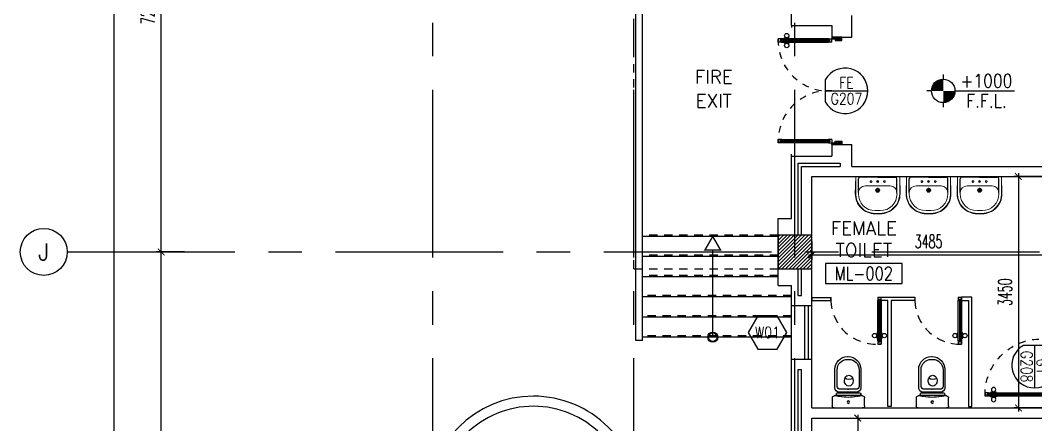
# Model space of a CAD drawing. Extents: x 417819.9 to 417911.9, y 43448 to 43539.2.
# Drawn here: x 417819.91 to 417835.05, y 43501.52 to 43507.55 of the extents above; entities that cross this region are included whole.
import ezdxf
from ezdxf.enums import TextEntityAlignment as Align

# ---------------------------------------------------------------- set-up
doc = ezdxf.new("R2010")
doc.units = 0
doc.header["$MEASUREMENT"] = 0
doc.header["$PDMODE"] = 3
doc.header["$PDSIZE"] = 0.1
for name, pattern in [('CENTERX2', [4, 2.5, -0.5, 0.5, -0.5]), ('DASHED', [0.75, 0.5, -0.25]), ('HIDDEN', [0.375, 0.25, -0.125]), ('HIDDEN2', [0.1875, 0.125, -0.0625])]:
    doc.linetypes.add(name, pattern=pattern)
doc.layers.get('0').update_dxf_attribs({"linetype": 'CONTINUOUS'})
doc.layers.get('DEFPOINTS').update_dxf_attribs({"linetype": 'CONTINUOUS'})
for name, color, linetype in [('A-JEERI', 3, 'CONTINUOUS'), ('AX', 6, 'CONTINUOUS'), ('AX-CR', 2, 'CONTINUOUS'), ('AX-DIM', 4, 'CONTINUOUS'), ('AX-TXT', 4, 'CONTINUOUS'), ('AXES', 11, 'CENTERX2'), ('CANOPY-LN', 3, 'CONTINUOUS'), ('COL', 2, 'CONTINUOUS'), ('DIM', 4, 'CONTINUOUS'), ('DOOR', 4, 'CONTINUOUS'), ('DOOR-CR', 2, 'CONTINUOUS'), ('DOOR-NO', 3, 'CONTINUOUS'), ('FIX', 3, 'CONTINUOUS'), ('Handrail', 4, 'CONTINUOUS'), ('HAT', 8, 'CONTINUOUS'), ('INSUL', 7, 'CONTINUOUS'), ('LEV-PL', 4, 'CONTINUOUS'), ('PART', 9, 'CONTINUOUS'), ('RM-BOX', 2, 'CONTINUOUS'), ('RM-NAME', 2, 'CONTINUOUS'), ('RM-NO', 2, 'CONTINUOUS'), ('STR', 5, 'CONTINUOUS'), ('SUNI-FUR', 3, 'CONTINUOUS'), ('WALL', 2, 'CONTINUOUS'), ('WIN', 5, 'CONTINUOUS'), ('WIN-BOX', 3, 'CONTINUOUS'), ('WIN-NO', 5, 'CONTINUOUS')]:
    doc.layers.add(name, color=color, linetype=linetype)
doc.styles.add('ROMANS', font='ROMANS.shx', dxfattribs={"width": 0.6})
doc.styles.add('S', font='ROMANS.SHX')
doc.dimstyles.new('STANDARD in', dxfattribs={"dimtxt": 0.2, "dimasz": 0.1, "dimexe": 0.07, "dimexo": 0.05, "dimgap": 0.1, "dimtad": 1, "dimdec": 0, "dimlfac": 1000, "dimzin": 0, "dimdsep": 46, "dimtxsty": 'ROMANS', "dimblk": 'ARCHTICK', "dimcen": 0.05, "dimdle": 0.05, "dimclrd": 4, "dimclre": 4, "dimclrt": 2, "dimadec": 0, "dimazin": 0, "dimtfac": 1, "dimtdec": 0, "dimtmove": 2, "dimatfit": 3, "dimfxl": 0, "dimtolj": 1, "dimtzin": 0, "dimarcsym": 0})

# ---------------------------------------------------------------- blocks, each defined once
blk = doc.blocks.new('_ARCHTICK')
at = {"color": 0, "linetype": 'ByBlock', "const_width": 0.15}
blk.add_lwpolyline([(-0.5, -0.5), (0.5, 0.5)], dxfattribs=at)
blk = doc.blocks.new('*D138')
at = {"layer": 'AX-DIM', "color": 4, "lineweight": -2}
for p, q in [((417831.157, 43525.944), (417821.235, 43525.944)), ((417821.305, 43466.574), (417821.305, 43525.994)), ((417831.157, 43466.624), (417821.235, 43466.624))]:
    blk.add_line(p, q, dxfattribs=at)
at = {"layer": 'DEFPOINTS', "color": 0}
for p in [(417821.305, 43525.944), (417831.207, 43525.944), (417831.207, 43466.624)]:
    blk.add_point(p, dxfattribs=at)
at = {"layer": 'AX-DIM', "color": 4, "lineweight": -2, "xscale": 0.1, "yscale": 0.1, "zscale": 0.1}
for p, rotation in [((417821.305, 43525.944), 90), ((417821.305, 43466.624), 270)]:
    blk.add_blockref('_ARCHTICK', p, dxfattribs=dict(at, rotation=rotation))
at = {"layer": 'AX-DIM', "color": 2, "insert": (417821.105, 43496.284), "char_height": 0.2, "attachment_point": 5, "rotation": 90, "style": 'ROMANS'}
blk.add_mtext('\\A1;59320', dxfattribs=at)
blk = doc.blocks.new('*D148')
at = {"layer": 'AX-DIM', "color": 4, "linetype": 'ByBlock', "lineweight": -2}
for p, q in [((417822.355, 43511.294), (417821.935, 43511.294)), ((417822.005, 43504.044), (417822.005, 43511.344)), ((417822.355, 43504.094), (417821.935, 43504.094))]:
    blk.add_line(p, q, dxfattribs=at)
at = {"layer": 'DEFPOINTS', "color": 0, "linetype": 'ByBlock'}
for p in [(417822.005, 43511.294), (417822.405, 43511.294), (417822.405, 43504.094)]:
    blk.add_point(p, dxfattribs=at)
at = {"layer": 'AX-DIM', "color": 4, "linetype": 'ByBlock', "lineweight": -2, "xscale": 0.1, "yscale": 0.1, "zscale": 0.1}
for p, rotation in [((417822.005, 43511.294), 90), ((417822.005, 43504.094), 270)]:
    blk.add_blockref('_ARCHTICK', p, dxfattribs=dict(at, rotation=rotation))
at = {"layer": 'AX-DIM', "color": 2, "linetype": 'ByBlock', "insert": (417821.805, 43507.694), "char_height": 0.2, "attachment_point": 5, "rotation": 90, "style": 'ROMANS'}
blk.add_mtext('\\A1;7200', dxfattribs=at)
blk = doc.blocks.new('*D149')
at = {"layer": 'AX-DIM', "color": 4, "linetype": 'ByBlock', "lineweight": -2}
for p, q in [((417822.355, 43504.094), (417821.935, 43504.094)), ((417822.005, 43498.044), (417822.005, 43504.144)), ((417822.355, 43498.094), (417821.935, 43498.094))]:
    blk.add_line(p, q, dxfattribs=at)
at = {"layer": 'DEFPOINTS', "color": 0, "linetype": 'ByBlock'}
for p in [(417822.005, 43504.094), (417822.405, 43504.094), (417822.405, 43498.094)]:
    blk.add_point(p, dxfattribs=at)
at = {"layer": 'AX-DIM', "color": 4, "linetype": 'ByBlock', "lineweight": -2, "xscale": 0.1, "yscale": 0.1, "zscale": 0.1}
for p, rotation in [((417822.005, 43504.094), 90), ((417822.005, 43498.094), 270)]:
    blk.add_blockref('_ARCHTICK', p, dxfattribs=dict(at, rotation=rotation))
at = {"layer": 'AX-DIM', "color": 2, "linetype": 'ByBlock', "insert": (417821.805, 43501.094), "char_height": 0.2, "attachment_point": 5, "rotation": 90, "style": 'ROMANS'}
blk.add_mtext('\\A1;6000', dxfattribs=at)
blk = doc.blocks.new('AXL')
at = {"layer": 'AX-CR'}
blk.add_circle((-350, 0), 350, dxfattribs=at)
at = {"layer": 'AX-TXT', "style": 'ROMANS'}
blk.add_attdef('AX', text='', height=250, dxfattribs=at).set_placement((-350, 0), align=Align.MIDDLE)
blk = doc.blocks.new('LEV1')
at = {"layer": 'LEV-PL'}
for p, q in [((0, 245), (0, 175)), ((-175, 0), (-245, 0)), ((175, 0), (1061, 0)), ((0, -175), (0, -245))]:
    blk.add_line(p, q, dxfattribs=at)
at = {"layer": 'LEV-PL', "const_width": 175}
for points in [[(-88, 0, -0.414214), (0, 88, -1)], [(88, 0, -0.414214), (0, -88, -1)]]:
    blk.add_lwpolyline(points, format="xyb", dxfattribs=at)
at = {"layer": 'LEV-PL'}
blk.add_circle((0, 0), 175, dxfattribs=at)
at = {"layer": 'LEV-PL', "color": 4, "style": 'S', "width": 0.85}
for tag, p in [('+0000', (646, 50)), ('F.F.L.', (646, -250))]:
    blk.add_attdef(tag, text='', height=200, dxfattribs=at).set_placement(p, align=Align.CENTER)
blk = doc.blocks.new('DOOR90')
at = {"layer": 'DOOR', "color": 7, "linetype": 'ByBlock'}
for p, q in [((-150, 0), (0, 0)), ((-150, 0), (-150, -25)), ((0, -50), (-114, 0)), ((0, -50), (-40, 0)), ((0, -50), (0, 0)), ((-1000, -25), (-1050, -25)), ((-1050, -75), (-1050, -25)), ((-1050, -25), (-1050, -75)), ((-1000, -75), (-1050, -75)), ((-1000, -42), (-1020, -42)), ((-1020, -42), (-1020, -58)), ((-1000, -58), (-1020, -58)), ((-1000, -25), (-1000, -42)), ((-1000, -58), (-1000, -75)), ((-878, -18), (-968, -18)), ((-968, -25), (-968, -18)), ((-968, -75), (-968, -82)), ((-878, -82), (-968, -82)), ((-955, -9), (-890, -9)), ((-955, -18), (-955, -9)), ((-955, -18), (-890, -18)), ((-955, -82), (-890, -82)), ((-955, -82), (-955, -91)), ((-955, -91), (-890, -91)), ((-890, -18), (-890, -9)), ((-890, -82), (-890, -91)), ((-878, -25), (-878, -18)), ((-878, -75), (-878, -82)), ((-200, -25), (-150, -25)), ((-200, -42), (-200, -25)), ((-180, -42), (-200, -42)), ((-200, -58), (-180, -58)), ((-200, -75), (-200, -58)), ((-150, -75), (-200, -75)), ((-180, -58), (-180, -42)), ((-150, -25), (-100, -25)), ((-150, -75), (-150, -25)), ((-100, -25), (-100, -50)), ((0, -50), (-100, -37)), ((-100, -50), (0, -50)), ((-150, -875), (-100, -875)), ((-150, -900), (-150, -875)), ((-150, -900), (0, -900)), ((0, -900), (-150, -900)), ((0, -850), (-114, -900)), ((-100, -875), (-100, -850)), ((0, -850), (-100, -863)), ((-100, -850), (0, -850)), ((0, -850), (-40, -900)), ((0, -850), (0, -900))]:
    blk.add_line(p, q, dxfattribs=at)
at = {"layer": 'DOOR', "linetype": 'ByBlock'}
for p, q in [((-200, -25), (-1000, -25)), ((-200, -42), (-1000, -42)), ((-200, -58), (-1000, -58)), ((-1000, -75), (-200, -75))]:
    blk.add_line(p, q, dxfattribs=at)
at = {"layer": 'DOOR', "color": 7, "linetype": 'ByBlock'}
for centre in [(-923, 24), (-923, -124)]:
    blk.add_circle(centre, 32.4, dxfattribs=at)
for centre, radius, start, end in [((0, -50), 154, 161.1053, 166.2858), ((0, -50), 94.4, 148.0182, 180), ((0, -50), 134, 158.1598, 169.28), ((0, -50), 114, 154.0838, 167.3774), ((0, -50), 74.4, 137.7764, 180), ((0, -50), 54.4, 113.2074, 180), ((0, -50), 34.4, 90, 180), ((0, -50), 14.4, 90, 180), ((0, -850), 154, 193.7142, 198.8947), ((0, -850), 134, 190.72, 201.8402), ((0, -850), 94.4, 180, 211.9818), ((0, -850), 74.4, 180, 222.2236), ((0, -850), 54.4, 180, 246.7926), ((0, -850), 34.4, 180, 270), ((0, -850), 14.4, 180, 270)]:
    blk.add_arc(centre, radius, start, end, dxfattribs=at)
at = {"layer": 'DOOR', "linetype": 'HIDDEN', "ltscale": 0.5}
blk.add_arc((-222, -50), 828, 178.2701, 275.003, dxfattribs=at)
blk = doc.blocks.new('DD1')
at = {"layer": 'DOOR-CR'}
blk.add_line((-316, 0), (316, 0), dxfattribs=at)
blk.add_lwpolyline([(-316, -166, 3.820224), (-316, 166)], format="xyb", close=True, dxfattribs=at)
at = {"layer": 'DOOR-NO', "color": 255, "style": 'ROMANS'}
for tag, width, p in [('G', 0.8, (-22, 156)), ('0000', 0.7, (-22, -136))]:
    blk.add_attdef(tag, text='', height=196, dxfattribs=dict(at, width=width)).set_placement(p, align=Align.MIDDLE)
blk = doc.blocks.new('RM1')
at = {"layer": 'RM-BOX'}
blk.add_lwpolyline([(570, -200), (-570, -200), (-570, -500), (570, -500)], close=True, dxfattribs=at)
at = {"layer": 'RM-NAME', "style": 'ROMANS'}
for tag, p in [('ROOMNAME1', (0, 324)), ('ROOMNAME2', (0, 0))]:
    blk.add_attdef(tag, text='', height=200, dxfattribs=at).set_placement(p, align=Align.MIDDLE)
at = {"layer": 'RM-NO', "style": 'ROMANS', "width": 0.8}
blk.add_attdef('ROOMNO', text='', height=200, dxfattribs=at).set_placement((0, -350), align=Align.MIDDLE)
blk = doc.blocks.new('*X104')
at = {"color": 0}
for p, q in [((24139, 47951), (24589, 48401)), ((24139, 48004), (24536, 48401)), ((24139, 48057), (24483, 48401)), ((24139, 48110), (24430, 48401)), ((24139, 48163), (24377, 48401)), ((24139, 48216), (24324, 48401)), ((24139, 48269), (24271, 48401)), ((24139, 48322), (24218, 48401)), ((24139, 48375), (24165, 48401)), ((24142, 47901), (24639, 48398)), ((24195, 47901), (24639, 48345)), ((24248, 47901), (24639, 48292)), ((24301, 47901), (24639, 48239)), ((24354, 47901), (24639, 48186)), ((24407, 47901), (24639, 48133)), ((24460, 47901), (24639, 48080)), ((24513, 47901), (24639, 48027)), ((24566, 47901), (24639, 47974)), ((24620, 47901), (24639, 47921))]:
    blk.add_line(p, q, dxfattribs=at)
blk = doc.blocks.new('COL50')
at = {"layer": 'COL'}
blk.add_lwpolyline([(-250, 250), (-250, -250), (250, -250), (250, 250)], close=True, dxfattribs=at)
blk = doc.blocks.new('A$C5C1537D1')
at = {"layer": 'DOOR', "color": 0, "linetype": 'ByBlock'}
for p, q in [((25, 900), (25, 950)), ((75, 950), (25, 950)), ((25, 950), (75, 950)), ((42, 900), (42, 920)), ((42, 920), (58, 920)), ((58, 900), (58, 920)), ((75, 900), (75, 950)), ((1525, 900), (1525, 950)), ((1525, 950), (1575, 950)), ((1575, 950), (1525, 950)), ((1542, 900), (1542, 920)), ((1558, 920), (1542, 920)), ((1558, 900), (1558, 920)), ((1575, 900), (1575, 950)), ((25, 900), (42, 900)), ((58, 900), (75, 900)), ((1509, 855), (1509, 790)), ((1518, 855), (1509, 855)), ((1518, 790), (1509, 790)), ((1518, 778), (1518, 868)), ((1525, 868), (1518, 868)), ((1518, 855), (1518, 790)), ((1525, 778), (1518, 778)), ((1542, 900), (1525, 900)), ((1575, 900), (1558, 900)), ((1575, 868), (1582, 868)), ((1575, 778), (1582, 778)), ((1582, 778), (1582, 868)), ((1582, 855), (1582, 790)), ((1582, 855), (1591, 855)), ((1582, 790), (1591, 790)), ((1591, 855), (1591, 790)), ((25, 200), (25, 150)), ((42, 200), (25, 200)), ((42, 180), (42, 200)), ((58, 180), (42, 180)), ((58, 200), (58, 180)), ((75, 200), (58, 200)), ((75, 150), (75, 200)), ((1525, 150), (1525, 200)), ((1525, 200), (1542, 200)), ((1542, 200), (1542, 180)), ((1542, 180), (1558, 180)), ((1558, 180), (1558, 200)), ((1558, 200), (1575, 200)), ((1575, 200), (1575, 150)), ((0, 150), (25, 150)), ((0, 0), (0, 150)), ((50, 0), (0, 0)), ((25, 150), (25, 100)), ((75, 150), (25, 150)), ((25, 100), (50, 100)), ((50, 100), (50, 0)), ((1525, 150), (1575, 150)), ((1575, 100), (1550, 100)), ((1550, 100), (1550, 0)), ((1550, 0), (1600, 0)), ((1575, 150), (1575, 100)), ((1600, 150), (1575, 150)), ((1600, 0), (1600, 150))]:
    blk.add_line(p, q, dxfattribs=at)
at = {"layer": 'DOOR', "linetype": 'ByBlock'}
for p, q in [((25, 200), (25, 900)), ((42, 200), (42, 900)), ((58, 200), (58, 900)), ((75, 900), (75, 200)), ((1525, 900), (1525, 200)), ((1542, 200), (1542, 900)), ((1558, 200), (1558, 900)), ((1575, 200), (1575, 900))]:
    blk.add_line(p, q, dxfattribs=at)
at = {"layer": 'DOOR', "color": 9, "linetype": 'ByBlock'}
for p, q in [((50, 0), (0, 114)), ((50, 0), (0, 40)), ((50, 0), (37, 100)), ((1550, 0), (1600, 114)), ((1550, 0), (1563, 100)), ((1550, 0), (1600, 40))]:
    blk.add_line(p, q, dxfattribs=at)
at = {"layer": 'DOOR', "color": 0, "linetype": 'ByBlock'}
for centre in [(1476, 823), (1624, 823)]:
    blk.add_circle(centre, 32.4, dxfattribs=at)
at = {"layer": 'DOOR', "linetype": 'HIDDEN', "ltscale": 0.5}
for centre, start, end in [((50, 199), 356.2751, 91.9062), ((1550, 199), 88.0938, 183.7249)]:
    blk.add_arc(centre, 752, start, end, dxfattribs=at)
at = {"layer": 'DOOR', "color": 9, "linetype": 'ByBlock'}
for centre, radius, start, end in [((50, 0), 154, 103.7142, 108.8947), ((50, 0), 134, 100.72, 111.8402), ((50, 0), 114, 102.6226, 115.9162), ((50, 0), 94.4, 90, 121.9818), ((50, 0), 74.4, 90, 132.2236), ((50, 0), 54.4, 90, 156.7926), ((50, 0), 34.4, 90, 180), ((50, 0), 14.4, 90, 180), ((1550, 0), 94.4, 58.0182, 90), ((1550, 0), 74.4, 47.7764, 90), ((1550, 0), 54.4, 23.2074, 90), ((1550, 0), 34.4, 0, 90), ((1550, 0), 14.4, 0, 90), ((1550, 0), 134, 68.1598, 79.28), ((1550, 0), 114, 64.0838, 77.3774), ((1550, 0), 154, 71.1053, 76.2858)]:
    blk.add_arc(centre, radius, start, end, dxfattribs=at)
at = {"layer": 'WALL', "linetype": 'ByBlock'}
for p, q in [((0, 150), (0, 0)), ((1600, 150), (1600, 0))]:
    blk.add_line(p, q, dxfattribs=at)
blk = doc.blocks.new('LAV-003')
at = {"layer": 'FIX', "linetype": 'ByBlock'}
blk.add_line((-328, -25), (328, -25), dxfattribs=at)
at = {"layer": 'FIX', "linetype": 'Continuous', "lineweight": 20}
for p, q in [((-328, -285), (-328, -25)), ((328, -285), (328, -25)), ((-288, -285), (-288, -265)), ((0, -165), (-187, -165)), ((0, -165), (187, -165)), ((287, -285), (287, -265)), ((0, -535), (-38, -535)), ((0, -575), (-38, -575)), ((0, -535), (38, -535)), ((0, -575), (38, -575))]:
    blk.add_line(p, q, dxfattribs=at)
at = {"layer": 'FIX', "linetype": 'ByBlock', "ltscale": 0.3}
for p, q in [((-288, -265), (-288, -60)), ((0, -35), (-262, -35)), ((0, -35), (262, -35)), ((287, -265), (287, -60))]:
    blk.add_line(p, q, dxfattribs=at)
at = {"layer": 'FIX', "lineweight": 20}
for p, q in [((-16, -101), (15, -101)), ((0, -85), (0, -116))]:
    blk.add_line(p, q, dxfattribs=at)
at = {"layer": 'FIX', "linetype": 'DASHED', "lineweight": 20, "ltscale": 0.04}
for p, q in [((-36, -230), (37, -230)), ((0, -194), (0, -266))]:
    blk.add_line(p, q, dxfattribs=at)
at = {"layer": 'FIX', "linetype": 'Continuous', "lineweight": 20}
blk.add_lwpolyline([(295, -25), (0, -25), (-328, -25), (-334, -285, 0.414214), (-38, -582), (0, -582), (38, -582, 0.414214), (334, -285), (328, -25), (0, -25)], format="xyb", dxfattribs=at)
at = {"layer": 'FIX', "linetype": 'HIDDEN', "lineweight": 20, "ltscale": 0.05}
for centre in [(-100, -101), (100, -101)]:
    blk.add_circle(centre, 12.4, dxfattribs=at)
at = {"layer": 'FIX', "lineweight": 20}
for centre, radius in [((0, -101), 15.5), ((0, -230), 29.5), ((0, -230), 22.5)]:
    blk.add_circle(centre, radius, dxfattribs=at)
at = {"layer": 'FIX', "linetype": 'ByBlock', "ltscale": 0.3}
for centre, start, end in [((-262, -60), 90, 180), ((262, -60), 0, 90)]:
    blk.add_arc(centre, 25, start, end, dxfattribs=at)
at = {"layer": 'FIX', "linetype": 'Continuous', "lineweight": 20}
for centre, radius, start, end in [((-38, -285), 290, 180, 270), ((-38, -285), 250, 180, 270), ((-187, -265), 100, 90, 180), ((38, -285), 290, 270, 0), ((38, -285), 250, 270, 0), ((187, -265), 100, 0, 90)]:
    blk.add_arc(centre, radius, start, end, dxfattribs=at)
blk = doc.blocks.new('2')
at = {"layer": 'SUNI-FUR', "linetype": 'Continuous'}
for p, q in [((0.014, 0.765), (0.004, 0.765)), ((0.016, 0.724), (-0.003, 0.724)), ((-0.185, 0.576), (-0.185, 0.3)), ((-0.159, 0.57), (-0.159, 0.32)), ((-0.005, 0.487), (-0.029, 0.481)), ((0.019, 0.481), (-0.005, 0.487)), ((0.168, 0.32), (0.168, 0.57)), ((0.203, 0.3), (0.203, 0.576)), ((-0.065, 0.438), (-0.07, 0.406)), ((-0.07, 0.406), (-0.065, 0.375)), ((-0.029, 0.331), (-0.005, 0.326)), ((-0.005, 0.326), (0.019, 0.331)), ((0.06, 0.406), (0.055, 0.438)), ((0.057, 0.377), (0.06, 0.406)), ((-0.211, 0.18), (-0.17, 0.18)), ((-0.186, 0.199), (-0.186, 0.208)), ((-0.176, 0.218), (0.172, 0.218)), ((0.172, 0.189), (-0.176, 0.189)), ((-0.122, 0.237), (0.009, 0.237)), ((-0.113, 0.279), (0.008, 0.279)), ((0.001, 0.279), (0.123, 0.279)), ((0.008, 0.279), (0.001, 0.279)), ((0.009, 0.237), (0.14, 0.237)), ((0.174, 0.18), (0.211, 0.18)), ((0.174, 0.18), (0.174, 0.18)), ((0.182, 0.208), (0.182, 0.199)), ((-0.241, 0.03), (-0.241, 0.15)), ((0.211, 0), (-0.211, 0)), ((0.241, 0.15), (0.241, 0.03))]:
    blk.add_line(p, q, dxfattribs=at)
blk.add_circle((0.002, 0.087), 0.0184, dxfattribs=at)
for centre, radius, start, end in [((0.004, 0.576), 0.189, 90, 180), ((0.014, 0.576), 0.189, 0, 90), ((-0.005, 0.57), 0.154, 90, 180), ((0.014, 0.57), 0.154, 0, 90), ((0.013, 0.412), 0.082, 141.0758, 161.504), ((0.002, 0.421), 0.0682, 117.1532, 141.0758), ((-0.012, 0.421), 0.0682, 38.9242, 62.8468), ((-0.023, 0.412), 0.082, 18.496, 38.9242), ((-0.116, 0.322), 0.0432, 183.5129, 273.5129), ((0.013, 0.401), 0.082, 198.496, 218.9242), ((-0.007, 0.537), 0.112, 239.4234, 302.9162), ((0.002, 0.392), 0.0682, 218.9242, 242.8468), ((-0.012, 0.392), 0.0682, 297.1532, 321.0758), ((-0.029, 0.406), 0.0901, 321.0758, 341.504), ((0.125, 0.322), 0.0432, 266.4871, 356.4871), ((-0.211, 0.15), 0.03, 90, 180), ((-0.176, 0.208), 0.01, 90, 180), ((-0.176, 0.199), 0.01, 180, 270), ((-0.122, 0.3), 0.063, 180, 270), ((-0.201, -0.252), 0.433, 79.7535, 85.8109), ((0.075, 1.126), 0.973, 258.1938, 265.7347), ((-0.07, 1.126), 0.973, 274.2653, 281.8062), ((0.206, -0.252), 0.433, 94.1891, 100.2465), ((0.14, 0.3), 0.063, 270, 0), ((0.172, 0.208), 0.01, 0, 90), ((0.172, 0.199), 0.01, 270, 0), ((0.211, 0.15), 0.03, 0, 90), ((-0.211, 0.03), 0.03, 180, 270), ((0.211, 0.03), 0.03, 270, 0)]:
    blk.add_arc(centre, radius, start, end, dxfattribs=at)
blk = doc.blocks.new('*D294')
at = {"layer": 'DEFPOINTS', "color": 0}
for p in [(417835.192, 43504.518), (417831.707, 43504.298), (417835.192, 43504.049)]:
    blk.add_point(p, dxfattribs=at)
at = {"layer": 'DIM', "color": 4, "lineweight": -2}
for p, q in [((417835.192, 43504.468), (417835.192, 43503.979)), ((417831.707, 43504.248), (417831.707, 43503.979)), ((417831.657, 43504.049), (417835.242, 43504.049))]:
    blk.add_line(p, q, dxfattribs=at)
at = {"layer": 'DIM', "color": 4, "lineweight": -2, "xscale": 0.1, "yscale": 0.1, "zscale": 0.1, "rotation": 180}
blk.add_blockref('_ARCHTICK', (417831.707, 43504.049), dxfattribs=at)
at = {"layer": 'DIM', "color": 4, "lineweight": -2, "xscale": 0.1, "yscale": 0.1, "zscale": 0.1}
blk.add_blockref('_ARCHTICK', (417835.192, 43504.049), dxfattribs=at)
at = {"layer": 'DIM', "color": 2, "insert": (417833.449, 43504.249), "char_height": 0.2, "attachment_point": 5, "style": 'ROMANS'}
blk.add_mtext('\\A1;3485', dxfattribs=at)
blk = doc.blocks.new('*D295')
at = {"layer": 'DEFPOINTS', "color": 0}
for p in [(417835.192, 43505.219), (417834.789, 43501.769), (417835.192, 43501.769)]:
    blk.add_point(p, dxfattribs=at)
at = {"layer": 'DIM', "color": 4, "lineweight": -2}
for p, q in [((417835.142, 43505.219), (417834.719, 43505.219)), ((417834.789, 43505.269), (417834.789, 43501.719)), ((417835.142, 43501.769), (417834.719, 43501.769))]:
    blk.add_line(p, q, dxfattribs=at)
at = {"layer": 'DIM', "color": 4, "lineweight": -2, "xscale": 0.1, "yscale": 0.1, "zscale": 0.1}
for p, rotation in [((417834.789, 43505.219), 90), ((417834.789, 43501.769), 270)]:
    blk.add_blockref('_ARCHTICK', p, dxfattribs=dict(at, rotation=rotation))
at = {"layer": 'DIM', "color": 2, "insert": (417834.589, 43503.494), "char_height": 0.2, "attachment_point": 5, "rotation": 90, "style": 'ROMANS'}
blk.add_mtext('\\A1;3450', dxfattribs=at)
blk = doc.blocks.new('*D297')
at = {"layer": 'DEFPOINTS', "color": 0}
for p in [(417832.225, 43501.619), (417832.225, 43498.344), (417832.393, 43498.344)]:
    blk.add_point(p, dxfattribs=at)
at = {"layer": 'DIM', "color": 4, "lineweight": -2}
for p, q in [((417832.393, 43501.669), (417832.393, 43498.294)), ((417832.275, 43501.619), (417832.463, 43501.619)), ((417832.275, 43498.344), (417832.463, 43498.344))]:
    blk.add_line(p, q, dxfattribs=at)
at = {"layer": 'DIM', "color": 4, "lineweight": -2, "xscale": 0.1, "yscale": 0.1, "zscale": 0.1}
for p, rotation in [((417832.393, 43501.619), 90), ((417832.393, 43498.344), 270)]:
    blk.add_blockref('_ARCHTICK', p, dxfattribs=dict(at, rotation=rotation))
at = {"layer": 'DIM', "color": 2, "insert": (417832.193, 43499.982), "char_height": 0.2, "attachment_point": 5, "rotation": 90, "style": 'ROMANS'}
blk.add_mtext('\\A1;3275', dxfattribs=at)
blk = doc.blocks.new('WW1')
at = {"layer": 'WIN-BOX'}
blk.add_lwpolyline([(144, -250), (289, 0), (144, 250), (-144, 250), (-289, 0), (-144, -250)], close=True, dxfattribs=at)
at = {"layer": 'WIN-NO', "style": 'ROMANS', "width": 0.8}
blk.add_attdef('W00', text='', height=170, dxfattribs=at).set_placement((0, 0), align=Align.MIDDLE)

msp = doc.modelspace()

# ---------------------------------------------------------------- linework, layer by layer
at = {"layer": 'AXES'}
for p, q in [((417826.0566, 43460.01), (417826.0566, 43538.4875)), ((417829.0566, 43460.01), (417829.0566, 43538.4875)), ((417831.4566, 43460.01), (417831.4566, 43538.4875)), ((417820.6052, 43504.0943), (417889.6966, 43504.0943))]:
    msp.add_line(p, q, dxfattribs=at)
at = {"layer": 'CANOPY-LN', "linetype": 'HIDDEN2'}
for q in [(417829.0566, 43511.5443), (417831.2066, 43503.8443)]:
    msp.add_line((417829.0566, 43503.8443), q, dxfattribs=at)
at = {"layer": 'DOOR', "linetype": 'ByBlock'}
for p, q in [((417832.6923, 43503.4193), (417832.6923, 43503.3693)), ((417832.6923, 43503.4193), (417832.7423, 43503.4193)), ((417832.6923, 43502.7693), (417832.6923, 43503.3693)), ((417832.6923, 43503.3693), (417832.7093, 43503.3693)), ((417832.7093, 43503.3693), (417832.7093, 43503.3893)), ((417832.7093, 43503.3893), (417832.7253, 43503.3893)), ((417832.7093, 43503.3693), (417832.7093, 43502.7693)), ((417832.7253, 43503.3893), (417832.7253, 43503.3693)), ((417832.7253, 43503.3693), (417832.7253, 43502.7693)), ((417832.7253, 43503.3693), (417832.7423, 43503.3693)), ((417832.7423, 43503.3693), (417832.7423, 43502.7693)), ((417833.8923, 43503.4193), (417833.8923, 43503.3693)), ((417833.8923, 43503.4193), (417833.9423, 43503.4193)), ((417833.8923, 43502.7693), (417833.8923, 43503.3693)), ((417833.8923, 43503.3693), (417833.9093, 43503.3693)), ((417833.9093, 43503.3693), (417833.9093, 43503.3893)), ((417833.9093, 43503.3893), (417833.9253, 43503.3893)), ((417833.9093, 43503.3693), (417833.9093, 43502.7693)), ((417833.9253, 43503.3893), (417833.9253, 43503.3693)), ((417833.9253, 43503.3693), (417833.9253, 43502.7693)), ((417833.9253, 43503.3693), (417833.9423, 43503.3693)), ((417833.9423, 43503.3693), (417833.9423, 43502.7693)), ((417832.6761, 43502.8143), (417832.6761, 43502.8791)), ((417832.6851, 43502.8791), (417832.6761, 43502.8791)), ((417832.6851, 43502.8917), (417832.6851, 43502.8017)), ((417832.6923, 43502.8917), (417832.6851, 43502.8917)), ((417832.6851, 43502.8143), (417832.6851, 43502.8791)), ((417832.7423, 43502.8917), (417832.7495, 43502.8917)), ((417832.7495, 43502.8917), (417832.7495, 43502.8017)), ((417832.7495, 43502.8143), (417832.7495, 43502.8791)), ((417832.7495, 43502.8791), (417832.7585, 43502.8791)), ((417832.7585, 43502.8143), (417832.7585, 43502.8791)), ((417833.8761, 43502.8143), (417833.8761, 43502.8791)), ((417833.8851, 43502.8791), (417833.8761, 43502.8791)), ((417833.8851, 43502.8917), (417833.8851, 43502.8017)), ((417833.8923, 43502.8917), (417833.8851, 43502.8917)), ((417833.8851, 43502.8143), (417833.8851, 43502.8791)), ((417833.9423, 43502.8917), (417833.9495, 43502.8917)), ((417833.9495, 43502.8917), (417833.9495, 43502.8017)), ((417833.9495, 43502.8143), (417833.9495, 43502.8791)), ((417833.9495, 43502.8791), (417833.9585, 43502.8791)), ((417833.9585, 43502.8143), (417833.9585, 43502.8791)), ((417832.6851, 43502.8143), (417832.6761, 43502.8143)), ((417832.6923, 43502.8017), (417832.6851, 43502.8017)), ((417832.6923, 43502.7693), (417832.6923, 43502.7193)), ((417832.7093, 43502.7693), (417832.6923, 43502.7693)), ((417832.6923, 43502.7193), (417832.7423, 43502.7193)), ((417832.7423, 43502.7193), (417832.6923, 43502.7193)), ((417832.7093, 43502.7693), (417832.7093, 43502.7493)), ((417832.7253, 43502.7493), (417832.7093, 43502.7493)), ((417832.7253, 43502.7693), (417832.7253, 43502.7493)), ((417832.7423, 43502.7693), (417832.7253, 43502.7693)), ((417832.7423, 43502.8017), (417832.7495, 43502.8017)), ((417832.7423, 43502.7693), (417832.7423, 43502.7193)), ((417832.7495, 43502.8143), (417832.7585, 43502.8143)), ((417833.8851, 43502.8143), (417833.8761, 43502.8143)), ((417833.8923, 43502.8017), (417833.8851, 43502.8017)), ((417833.8923, 43502.7693), (417833.8923, 43502.7193)), ((417833.9093, 43502.7693), (417833.8923, 43502.7693)), ((417833.8923, 43502.7193), (417833.9423, 43502.7193)), ((417833.9423, 43502.7193), (417833.8923, 43502.7193)), ((417833.9093, 43502.7693), (417833.9093, 43502.7493)), ((417833.9253, 43502.7493), (417833.9093, 43502.7493)), ((417833.9253, 43502.7693), (417833.9253, 43502.7493)), ((417833.9423, 43502.7693), (417833.9253, 43502.7693)), ((417833.9423, 43502.8017), (417833.9495, 43502.8017)), ((417833.9423, 43502.7693), (417833.9423, 43502.7193)), ((417833.9495, 43502.8143), (417833.9585, 43502.8143))]:
    msp.add_line(p, q, dxfattribs=at)
at = {"layer": 'DOOR', "color": 0, "linetype": 'ByBlock'}
for p, q in [((417832.7423, 43503.3693), (417832.7423, 43503.4193)), ((417833.9423, 43503.3693), (417833.9423, 43503.4193))]:
    msp.add_line(p, q, dxfattribs=at)
at = {"layer": 'DOOR', "linetype": 'ByBlock'}
for centre in [(417832.6437, 43502.8467), (417832.7908, 43502.8467), (417833.8437, 43502.8467), (417833.9908, 43502.8467)]:
    msp.add_circle(centre, 0.0324, dxfattribs=at)
at = {"layer": 'DOOR', "linetype": 'HIDDEN', "ltscale": 0.5}
for centre in [(417832.6673, 43503.3943), (417833.9173, 43503.3943)]:
    msp.add_arc(centre, 0.6755, 182.1211, 272.1211, dxfattribs=at)
at = {"layer": 'Handrail'}
for p, q in [((417829.0857, 43507.4693), (417829.0857, 43516.4693)), ((417829.1857, 43507.4693), (417829.1857, 43516.4693)), ((417829.0857, 43502.7736), (417829.0857, 43507.4693)), ((417829.1857, 43502.7736), (417829.1857, 43507.4693)), ((417829.1857, 43502.7736), (417829.0857, 43502.7736))]:
    msp.add_line(p, q, dxfattribs=at)
at = {"layer": 'INSUL'}
for p, q in [((417831.5066, 43504.3443), (417831.5066, 43505.4193)), ((417831.5066, 43505.4193), (417832.1316, 43505.4193)), ((417831.5566, 43504.3443), (417831.5566, 43505.3693)), ((417831.5566, 43505.3693), (417832.1316, 43505.3693)), ((417832.1316, 43505.4193), (417832.1316, 43505.3693)), ((417831.5066, 43503.4443), (417831.5066, 43503.8443)), ((417831.5566, 43503.4443), (417831.5566, 43503.8443)), ((417831.5066, 43503.4443), (417831.5566, 43503.4443)), ((417831.5066, 43499.8443), (417831.5066, 43502.3443)), ((417831.5066, 43502.3443), (417831.5566, 43502.3443)), ((417831.5566, 43499.8443), (417831.5566, 43502.3443))]:
    msp.add_line(p, q, dxfattribs=at)
at = {"layer": 'PART'}
msp.add_line((417831.9923, 43503.3693), (417831.9923, 43503.4193), dxfattribs=at)
msp.add_lwpolyline([(417831.9923, 43503.4173), (417831.9923, 43503.3673), (417831.7153, 43503.3673), (417831.7153, 43503.4173)], close=True, dxfattribs=at)
for points in [[(417833.2423, 43503.4193), (417833.2423, 43503.3693), (417832.8923, 43503.3693), (417832.8923, 43501.7923), (417832.8423, 43501.7923), (417832.8423, 43503.3693), (417832.7423, 43503.3693), (417832.7423, 43503.4193), (417833.2423, 43503.4193)], [(417833.9423, 43503.4193), (417833.9423, 43503.3693), (417834.0423, 43503.3693), (417834.0423, 43501.7923), (417834.0923, 43501.7923), (417834.0923, 43503.4193), (417833.9423, 43503.4193)]]:
    msp.add_lwpolyline(points, dxfattribs=at)
at = {"layer": 'STR'}
for p, q in [((417831.4066, 43507.4693), (417831.4066, 43507.4393)), ((417831.4066, 43505.5193), (417831.4066, 43505.5493)), ((417831.2057, 43504.3243), (417829.1857, 43504.3243)), ((417830.2307, 43502.8243), (417830.2307, 43504.1243)), ((417831.2057, 43504.0243), (417829.1857, 43504.0243)), ((417831.2057, 43503.7243), (417829.1857, 43503.7243)), ((417831.4057, 43503.4243), (417829.1857, 43503.4243)), ((417831.4057, 43503.1243), (417829.1857, 43503.1243)), ((417831.4057, 43502.8243), (417829.1857, 43502.8243))]:
    msp.add_line(p, q, dxfattribs=at)
at = {"layer": 'STR', "linetype": 'HIDDEN2'}
for p, q in [((417831.2057, 43504.3443), (417829.1857, 43504.3443)), ((417831.2057, 43504.0443), (417829.1857, 43504.0443)), ((417831.2057, 43503.7443), (417829.1857, 43503.7443)), ((417831.4057, 43503.4443), (417829.1857, 43503.4443)), ((417831.4057, 43503.1443), (417829.1857, 43503.1443)), ((417831.4057, 43502.8443), (417829.1857, 43502.8443))]:
    msp.add_line(p, q, dxfattribs=at)
at = {"layer": 'STR', "const_width": 0.0215}
msp.add_lwpolyline([(417830.1153, 43504.1243), (417830.3462, 43504.1243), (417830.2307, 43504.3243)], close=True, dxfattribs=at)
at = {"layer": 'STR'}
for radius in [0.075, 0.065]:
    msp.add_circle((417830.2307, 43502.8243), radius, dxfattribs=at)
at = {"layer": 'WALL'}
for p, q in [((417831.4066, 43507.4693), (417831.4066, 43508.8943)), ((417832.3066, 43507.2943), (417832.3066, 43507.6193)), ((417831.4066, 43507.4693), (417832.0066, 43507.4693)), ((417832.0066, 43507.4693), (417832.0066, 43507.2943)), ((417832.0066, 43507.2943), (417832.3066, 43507.2943)), ((417832.0066, 43505.6943), (417832.3066, 43505.6943)), ((417832.0066, 43505.6943), (417832.0066, 43505.5193)), ((417832.3066, 43505.3693), (417832.3066, 43505.6943)), ((417831.4066, 43504.5943), (417831.4066, 43505.5193)), ((417831.4066, 43505.5193), (417832.0066, 43505.5193)), ((417832.3066, 43505.3693), (417840.8316, 43505.3693)), ((417831.7066, 43504.3443), (417831.7066, 43505.2193)), ((417831.7066, 43505.2193), (417835.1917, 43505.2193)), ((417831.2057, 43504.5943), (417831.4066, 43504.5943)), ((417831.2057, 43503.5943), (417831.2057, 43504.5943)), ((417831.7066, 43503.2943), (417831.7066, 43503.8443)), ((417831.2057, 43503.5943), (417831.4066, 43503.5943)), ((417831.4066, 43503.2943), (417831.4066, 43503.5943)), ((417831.4066, 43503.2943), (417831.7066, 43503.2943)), ((417831.4066, 43499.6943), (417831.4066, 43502.4943)), ((417831.4066, 43502.4943), (417831.7066, 43502.4943)), ((417831.7066, 43501.7693), (417831.7066, 43502.4943)), ((417831.7066, 43501.7693), (417835.1917, 43501.7693)), ((417831.7066, 43501.6193), (417836.1816, 43501.6193)), ((417831.7066, 43499.6943), (417831.7066, 43501.6193))]:
    msp.add_line(p, q, dxfattribs=at)
for radius, start, end in [(1.575, 90, 180), (1.575, 359.99997, 90), (1.425, 90, 180.00002), (1.425, 359.99997, 90)]:
    msp.add_arc((417827.5566, 43500.3699), radius, start, end, dxfattribs=at)
at = {"layer": 'WIN'}
for p, q in [((417831.4066, 43502.4943), (417831.4066, 43503.2943)), ((417831.6066, 43502.4943), (417831.6066, 43503.2943)), ((417831.6566, 43502.4943), (417831.6566, 43503.2943)), ((417831.7066, 43502.4943), (417831.7066, 43503.2943))]:
    msp.add_line(p, q, dxfattribs=at)

# ---------------------------------------------------------------- block references
at = {"layer": 'A-JEERI', "linetype": 'ByBlock', "xscale": 0.001000000047497451, "yscale": 0.0009999999892897904, "zscale": 0.001}
for p in [(417832.6906, 43505.2443), (417833.4494, 43505.2443), (417834.21, 43505.2443)]:
    msp.add_blockref('LAV-003', p, dxfattribs=at)
at = {"layer": 'AX', "xscale": 0.001000000047497451, "yscale": 0.0009999999892897904, "zscale": 0.001}
msp.add_blockref('AXL', (417820.6052, 43504.0943), dxfattribs=at).add_auto_attribs({'AX': 'J'})
at = {"layer": 'COL', "xscale": 0.001000000047497451, "yscale": 0.0009999999892897904, "zscale": 0.001}
msp.add_blockref('COL50', (417831.4566, 43504.0943), dxfattribs=at)
at = {"layer": 'DOOR', "color": 0, "yscale": 0.0009999999892897904, "zscale": 0.001}
for name, p, xscale, rotation in [('A$C5C1537D1', (417832.1566, 43505.6943), 0.0009999999892897904, 90), ('DOOR90', (417835.3417, 43501.9193), -0.001000000047497451, 180)]:
    msp.add_blockref(name, p, dxfattribs=dict(at, xscale=xscale, rotation=rotation))
at = {"layer": 'DOOR-NO'}
ref = msp.add_blockref('DD1', (417832.2251, 43506.495), dxfattribs=dict(at, xscale=0.001000000047497451, yscale=0.0009999999892897904, zscale=0.001))
ref.add_attrib('G', 'FE', dxfattribs={"height": 0.17, "style": 'ROMANS', "width": 0.8}).set_placement((417832.2251, 43506.6129), align=Align.MIDDLE)
ref.add_attrib('000', 'G207', dxfattribs={"height": 0.17, "style": 'ROMANS', "width": 0.8}).set_placement((417832.2251, 43506.3771), align=Align.MIDDLE)
ref = msp.add_blockref('DD1', (417835.0297, 43502.3859), dxfattribs=dict(at, xscale=0.0009999999892897904, yscale=0.0009999999892897904, zscale=0.001, rotation=270))
ref.add_attrib('G', 'G1', dxfattribs={"height": 0.17, "rotation": 270, "style": 'ROMANS', "width": 0.8}).set_placement((417835.1477, 43502.3859), align=Align.MIDDLE)
ref.add_attrib('000', 'G208', dxfattribs={"height": 0.17, "rotation": 270, "style": 'ROMANS', "width": 0.8}).set_placement((417834.9119, 43502.3859), align=Align.MIDDLE)
at = {"layer": 'HAT', "xscale": 0.001000000047497451, "yscale": 0.0009999999892897904, "zscale": 0.001}
msp.add_blockref('RM1', (417832.4835, 43504.1234), dxfattribs=at).add_auto_attribs({'ROOMNO': 'ML-002', 'ROOMNAME2': 'TOILET', 'ROOMNAME1': 'FEMALE'})
msp.add_blockref('*X104', (417807.0674, 43455.9433), dxfattribs=at)
at = {"layer": 'PART', "xscale": 0.001000000047497451, "yscale": 0.0009999999892897904, "zscale": 0.001}
msp.add_blockref('LEV1', (417833.6678, 43506.4943), dxfattribs=at).add_auto_attribs({'F.F.L.': 'F.F.L.', '+0000': '+1000'})
at = {"layer": 'SUNI-FUR', "xscale": -1}
for p in [(417832.2546, 43501.7693), (417833.5057, 43501.7693)]:
    msp.add_blockref('2', p, dxfattribs=at)
at = {"layer": 'WIN-NO', "xscale": 0.001000000047497451, "yscale": 0.0009999999892897904, "zscale": 0.001}
msp.add_blockref('WW1', (417831.0468, 43502.8943), dxfattribs=at).add_auto_attribs({'W00': 'W01'})

# ---------------------------------------------------------------- texts
at = {"layer": 'RM-NAME', "style": 'ROMANS'}
for s, p in [('FIRE', (417830.2461, 43506.7027)), ('EXIT', (417830.2461, 43506.3443))]:
    msp.add_text(s, height=0.2, dxfattribs=at).set_placement(p, align=Align.MIDDLE)

# ---------------------------------------------------------------- dimensions: what is measured, and where the dimension line sits
at = {"layer": 'AX-DIM'}
dim = msp.add_linear_dim(base=(417821.3052, 43525.9443), p1=(417831.2066, 43466.6243), p2=(417831.2066, 43525.9443), angle=90, dimstyle='STANDARD in', dxfattribs=at)
dim.commit()
dim.dimension.update_dxf_attribs({"geometry": '*D138', "text_midpoint": (417821.1052, 43496.2843)})
at = {"layer": 'AX-DIM', "color": 1, "linetype": 'ByBlock'}
for base, p1, p2, picture, middle in [((417822.0052, 43511.2943), (417822.4052, 43504.0943), (417822.4052, 43511.2943), '*D148', (417821.8052, 43507.6943)), ((417822.0052, 43504.0943), (417822.4052, 43498.0943), (417822.4052, 43504.0943), '*D149', (417821.8052, 43501.0943))]:
    dim = msp.add_linear_dim(base=base, p1=p1, p2=p2, angle=90, dimstyle='STANDARD in', dxfattribs=at)
    dim.commit()
    dim.dimension.update_dxf_attribs({"geometry": picture, "text_midpoint": middle})
at = {"layer": 'DIM'}
for base, p1, p2, picture, middle in [((417834.7893, 43501.7693), (417835.1917, 43505.2193), (417835.1917, 43501.7693), '*D295', (417834.5893, 43503.4943)), ((417832.3925, 43498.3443), (417832.2246, 43501.6193), (417832.2246, 43498.3443), '*D297', (417832.1925, 43499.9818))]:
    dim = msp.add_linear_dim(base=base, p1=p1, p2=p2, angle=90, dimstyle='STANDARD in', dxfattribs=at)
    dim.commit()
    dim.dimension.update_dxf_attribs({"geometry": picture, "text_midpoint": middle})
dim = msp.add_linear_dim(base=(417835.1917, 43504.0488), p1=(417831.7066, 43504.2977), p2=(417835.1917, 43504.5183), dimstyle='STANDARD in', dxfattribs=at)
dim.commit()
dim.dimension.update_dxf_attribs({"geometry": '*D294', "text_midpoint": (417833.4491, 43504.2488)})

doc.saveas('drawing.dxf')
